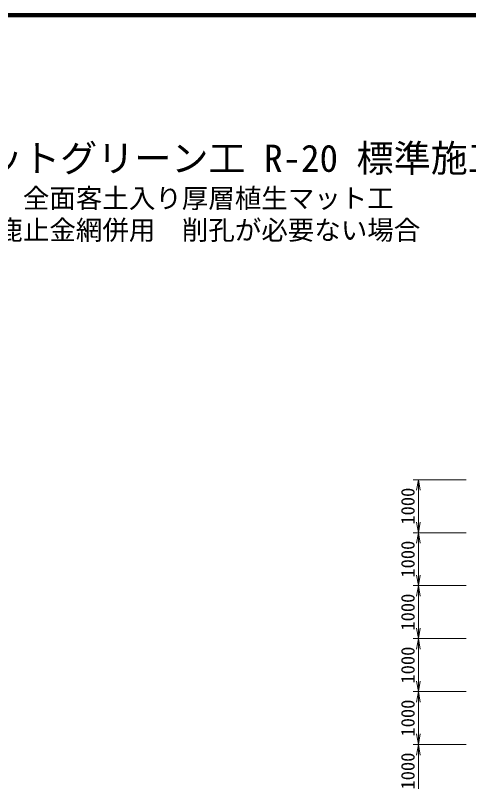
# Model space of a CAD drawing. Units: millimetres, scale not verified. Extents: x 690 to 40690, y 684 to 28809.
# Drawn here: x 17095 to 25652, y 13919 to 28384 of the extents above; entities that cross this region are included whole.
import ezdxf
from ezdxf.enums import TextEntityAlignment as Align

# ---------------------------------------------------------------- set-up
doc = ezdxf.new("R2010")
doc.units = ezdxf.units.MM
doc.header["$LTSCALE"] = 100
doc.layers.add('C-STR-DIM', color=1, linetype='Continuous', lineweight=13)
doc.layers.add('C-TTL', color=2, linetype='Continuous', lineweight=140)
doc.layers.add('C-TTL-TXT', color=3, linetype='Continuous')
doc.styles.add('ＭＳ ゴシック', font='')
doc.styles.get('ＭＳ ゴシック').set_extended_font_data('MS Gothic')

msp = doc.modelspace()

# ---------------------------------------------------------------- linework, layer by layer
at = {"layer": 'C-STR-DIM'}
for p, q in [((25601.5, 19619.2), (24602.7, 19619.2)), ((24702.7, 19619.2), (24702.7, 18619.2)), ((25601.5, 18619.2), (24602.7, 18619.2)), ((25601.5, 18619.2), (24602.7, 18619.2)), ((24702.7, 18619.2), (24702.7, 17619.2)), ((25601.5, 17619.2), (24602.7, 17619.2)), ((25601.5, 17619.2), (24602.7, 17619.2)), ((24702.7, 17619.2), (24702.7, 16619.2)), ((25601.5, 16619.2), (24602.7, 16619.2)), ((25601.5, 16619.2), (24602.7, 16619.2)), ((24702.7, 16619.2), (24702.7, 15619.2)), ((25601.5, 15619.2), (24602.7, 15619.2)), ((25601.5, 15619.2), (24602.7, 15619.2)), ((24702.7, 15619.2), (24702.7, 14619.2)), ((25601.5, 14619.2), (24602.7, 14619.2)), ((25601.5, 14619.2), (24602.7, 14619.2)), ((24702.7, 14619.2), (24702.7, 13619.2))]:
    msp.add_line(p, q, dxfattribs=at)
for points in [[(24736, 19419.2), (24702.7, 19619.2), (24669.4, 19419.2)], [(24669.4, 18819.2), (24702.7, 18619.2), (24736, 18819.2)], [(24736, 18419.2), (24702.7, 18619.2), (24669.4, 18419.2)], [(24669.4, 17819.2), (24702.7, 17619.2), (24736, 17819.2)], [(24736, 17419.2), (24702.7, 17619.2), (24669.4, 17419.2)], [(24669.4, 16819.2), (24702.7, 16619.2), (24736, 16819.2)], [(24736, 16419.2), (24702.7, 16619.2), (24669.4, 16419.2)], [(24669.4, 15819.2), (24702.7, 15619.2), (24736, 15819.2)], [(24736, 15419.2), (24702.7, 15619.2), (24669.4, 15419.2)], [(24669.4, 14819.2), (24702.7, 14619.2), (24736, 14819.2)], [(24736, 14419.2), (24702.7, 14619.2), (24669.4, 14419.2)]]:
    msp.add_lwpolyline(points, dxfattribs=at)
at = {"layer": 'C-TTL'}
msp.add_lwpolyline([(690.4, 684.1), (40690.4, 684.1), (40690.4, 28384.1), (690.4, 28384.1)], close=True, dxfattribs=at)

# ---------------------------------------------------------------- texts
at = {"layer": 'C-STR-DIM', "color": 7, "style": 'ＭＳ ゴシック'}
for p in [(24502.7, 19119.2), (24502.7, 18119.2), (24502.7, 17119.2), (24502.7, 16119.2), (24502.7, 15119.2), (24502.7, 14119.2)]:
    msp.add_text('1000', height=256.6, rotation=90, dxfattribs=at).set_placement(p, align=Align.MIDDLE_CENTER)
at = {"layer": 'C-TTL-TXT', "style": 'ＭＳ ゴシック'}
for s, height, p in [('リブマットグリーン工 R-20 標準施工図', 513.2, (20737.9, 25943)), ('全面客土入り厚層植生マット工', 366.6, (20737.9, 25114.8)), ('鹿止金網併用\u3000削孔が必要ない場合', 366.6, (20737.9, 24514.8))]:
    msp.add_text(s, height=height, dxfattribs=at).set_placement(p, align=Align.TOP_CENTER)

doc.saveas('drawing.dxf')
